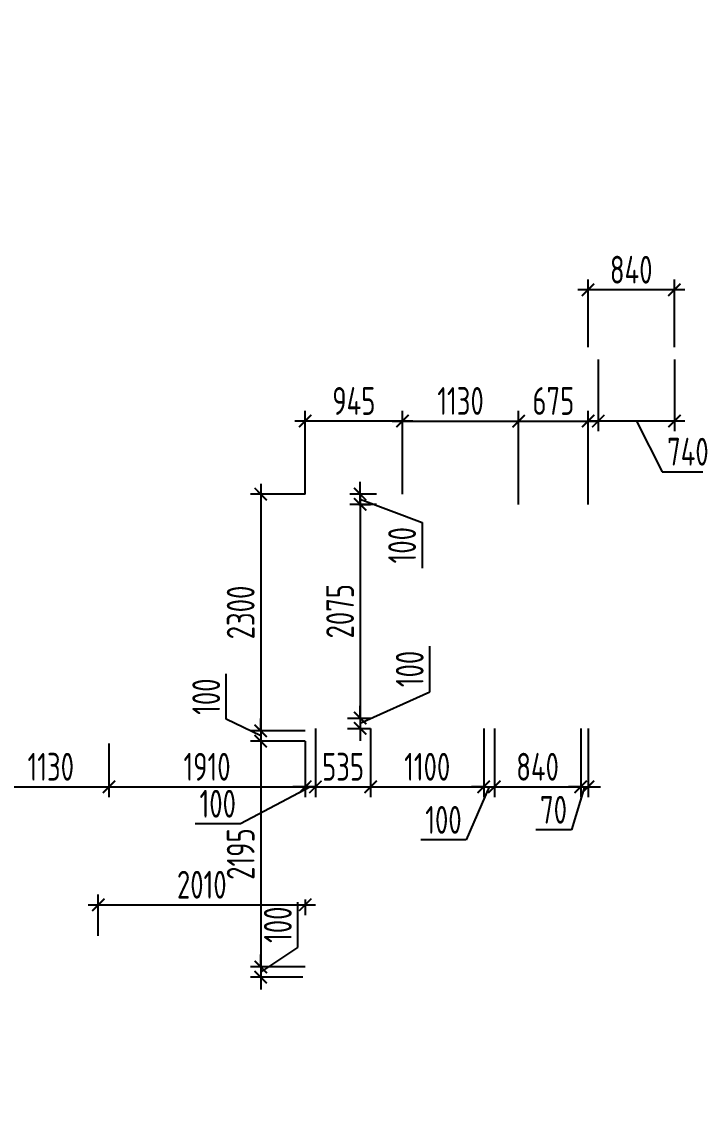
# Model space of a CAD drawing. Header units: millimetres. Extents: x -350007 to 536090, y -888 to 198380.
# Drawn here: x -206776 to -200234, y 110994 to 121681 of the extents above; entities that cross this region are included whole.
import ezdxf

# ---------------------------------------------------------------- set-up
doc = ezdxf.new("R2010")
doc.units = ezdxf.units.MM
doc.layers.add('АР_Размеры нов.', color=15, linetype='Continuous', lineweight=0)
doc.styles.add('ISOCPEUR', font='isocpeur.ttf', dxfattribs={"width": 0.7})
doc.dimstyles.new('R_100', dxfattribs={"dimtxt": 270, "dimasz": 120, "dimexe": 100, "dimexo": 0, "dimgap": 60, "dimtad": 1, "dimdec": 0, "dimrnd": 5, "dimzin": 0, "dimdsep": 46, "dimtxsty": 'ISOCPEUR', "dimblk": 'ARCHTICK', "dimcen": 0, "dimdle": 100, "dimclrd": 256, "dimclre": 256, "dimclrt": 256, "dimadec": 0, "dimazin": 0, "dimtfac": 2, "dimtdec": 0, "dimtofl": 0, "dimtmove": 1, "dimatfit": 3, "dimfxl": 1, "dimtvp": 3, "dimtolj": 1, "dimtzin": 0, "dimarcsym": 0})

# ---------------------------------------------------------------- blocks, each defined once
blk = doc.blocks.new('_ArchTick')
at = {"color": 0, "linetype": 'ByBlock', "const_width": 0.15}
blk.add_lwpolyline([(-0.5, -0.5), (0.5, 0.5)], dxfattribs=at)
blk = doc.blocks.new('*D2557')
at = {"layer": 'АР_Размеры нов.', "lineweight": -2, "ltscale": 100, "transparency": 16777216}
for p, q in [((-207061, 114714), (-207061, 114150)), ((-205931, 114672), (-205931, 114150)), ((-207161, 114250), (-205831, 114250))]:
    blk.add_line(p, q, dxfattribs=at)
at = {"layer": 'АР_Размеры нов.', "lineweight": -2, "ltscale": 100, "transparency": 16777216, "xscale": 120, "yscale": 120, "zscale": 120, "rotation": 180}
blk.add_blockref('_ArchTick', (-207061, 114250), dxfattribs=at)
at = {"layer": 'АР_Размеры нов.', "lineweight": -2, "ltscale": 100, "transparency": 16777216, "xscale": 120, "yscale": 120, "zscale": 120}
blk.add_blockref('_ArchTick', (-205931, 114250), dxfattribs=at)
at = {"layer": 'АР_Размеры нов.', "ltscale": 100, "transparency": 16777216, "insert": (-206496, 114445), "char_height": 270, "attachment_point": 5, "style": 'ISOCPEUR'}
blk.add_mtext('\\A1;1130', dxfattribs=at)
blk = doc.blocks.new('*D2558')
at = {"layer": 'АР_Размеры нов.', "lineweight": -2, "ltscale": 100, "transparency": 16777216}
for p, q in [((-203078, 117094), (-203078, 117904)), ((-201948, 117114), (-201948, 117904)), ((-203178, 117804), (-201848, 117804))]:
    blk.add_line(p, q, dxfattribs=at)
at = {"layer": 'АР_Размеры нов.', "lineweight": -2, "ltscale": 100, "transparency": 16777216, "xscale": 120, "yscale": 120, "zscale": 120, "rotation": 180}
blk.add_blockref('_ArchTick', (-203078, 117804), dxfattribs=at)
at = {"layer": 'АР_Размеры нов.', "lineweight": -2, "ltscale": 100, "transparency": 16777216, "xscale": 120, "yscale": 120, "zscale": 120}
blk.add_blockref('_ArchTick', (-201948, 117804), dxfattribs=at)
at = {"layer": 'АР_Размеры нов.', "ltscale": 100, "transparency": 16777216, "insert": (-202513, 117999), "char_height": 270, "attachment_point": 5, "style": 'ISOCPEUR'}
blk.add_mtext('\\A1;1130', dxfattribs=at)
blk = doc.blocks.new('*D2681')
at = {"layer": 'АР_Размеры нов.', "lineweight": -2, "ltscale": 100, "transparency": 16777216}
for p, q in [((-201948, 116994), (-201948, 117904)), ((-201273, 116994), (-201273, 117904)), ((-202048, 117804), (-201173, 117804))]:
    blk.add_line(p, q, dxfattribs=at)
at = {"layer": 'АР_Размеры нов.', "lineweight": -2, "ltscale": 100, "transparency": 16777216, "xscale": 120, "yscale": 120, "zscale": 120, "rotation": 180}
blk.add_blockref('_ArchTick', (-201948, 117804), dxfattribs=at)
at = {"layer": 'АР_Размеры нов.', "lineweight": -2, "ltscale": 100, "transparency": 16777216, "xscale": 120, "yscale": 120, "zscale": 120}
blk.add_blockref('_ArchTick', (-201273, 117804), dxfattribs=at)
at = {"layer": 'АР_Размеры нов.', "ltscale": 100, "transparency": 16777216, "insert": (-201611, 117999), "char_height": 270, "attachment_point": 5, "style": 'ISOCPEUR'}
blk.add_mtext('\\A1;675', dxfattribs=at)
blk = doc.blocks.new('*D2977')
at = {"layer": 'АР_Размеры нов.', "lineweight": -2, "ltscale": 500, "transparency": 16777216}
for p, q in [((-201174, 118401), (-201174, 117704)), ((-200434, 118401), (-200434, 117704)), ((-200334, 117804), (-201274, 117804)), ((-200804, 117804), (-200552, 117311)), ((-200552, 117311), (-200054, 117311))]:
    blk.add_line(p, q, dxfattribs=at)
at = {"layer": 'АР_Размеры нов.', "lineweight": -2, "ltscale": 500, "transparency": 16777216, "xscale": 120, "yscale": 120, "zscale": 120, "rotation": 180}
blk.add_blockref('_ArchTick', (-201174, 117804), dxfattribs=at)
at = {"layer": 'АР_Размеры нов.', "lineweight": -2, "ltscale": 500, "transparency": 16777216, "xscale": 120, "yscale": 120, "zscale": 120}
blk.add_blockref('_ArchTick', (-200434, 117804), dxfattribs=at)
at = {"layer": 'АР_Размеры нов.', "lineweight": 13, "ltscale": 500, "transparency": 16777216, "insert": (-200303, 117506), "char_height": 270, "attachment_point": 5, "style": 'ISOCPEUR'}
blk.add_mtext('\\A1;740', dxfattribs=at)
blk = doc.blocks.new('*D2978')
at = {"layer": 'АР_Размеры нов.', "lineweight": -2, "ltscale": 500, "transparency": 16777216}
for p, q in [((-204023, 117094), (-204023, 117904)), ((-203078, 117094), (-203078, 117904)), ((-202978, 117804), (-204123, 117804))]:
    blk.add_line(p, q, dxfattribs=at)
at = {"layer": 'АР_Размеры нов.', "lineweight": -2, "ltscale": 500, "transparency": 16777216, "xscale": 120, "yscale": 120, "zscale": 120, "rotation": 180}
blk.add_blockref('_ArchTick', (-204023, 117804), dxfattribs=at)
at = {"layer": 'АР_Размеры нов.', "lineweight": -2, "ltscale": 500, "transparency": 16777216, "xscale": 120, "yscale": 120, "zscale": 120}
blk.add_blockref('_ArchTick', (-203078, 117804), dxfattribs=at)
at = {"layer": 'АР_Размеры нов.', "lineweight": 13, "ltscale": 500, "transparency": 16777216, "insert": (-203550, 117999), "char_height": 270, "attachment_point": 5, "style": 'ISOCPEUR'}
blk.add_mtext('\\A1;945', dxfattribs=at)
blk = doc.blocks.new('*D2979')
at = {"layer": 'АР_Размеры нов.', "lineweight": -2, "ltscale": 500, "transparency": 16777216}
for p, q in [((-203489, 117094), (-203489, 114818)), ((-203500, 116994), (-203389, 116994)), ((-203500, 114918), (-203389, 114918))]:
    blk.add_line(p, q, dxfattribs=at)
at = {"layer": 'АР_Размеры нов.', "lineweight": -2, "ltscale": 500, "transparency": 16777216, "xscale": 120, "yscale": 120, "zscale": 120}
for p, rotation in [((-203489, 116994), 90), ((-203489, 114918), 270)]:
    blk.add_blockref('_ArchTick', p, dxfattribs=dict(at, rotation=rotation))
at = {"layer": 'АР_Размеры нов.', "lineweight": 13, "ltscale": 500, "transparency": 16777216, "insert": (-203684, 115956), "char_height": 270, "attachment_point": 5, "rotation": 90, "style": 'ISOCPEUR'}
blk.add_mtext('\\A1;2075', dxfattribs=at)
blk = doc.blocks.new('*D2980')
at = {"layer": 'АР_Размеры нов.', "lineweight": -2, "ltscale": 500, "transparency": 16777216}
for p, q in [((-203489, 117094), (-203489, 117214)), ((-203329, 117094), (-203589, 117094)), ((-203489, 116994), (-203489, 117094)), ((-203489, 117044), (-202886, 116818)), ((-203329, 116994), (-203589, 116994)), ((-203489, 116994), (-203489, 116874)), ((-202886, 116818), (-202886, 116376))]:
    blk.add_line(p, q, dxfattribs=at)
at = {"layer": 'АР_Размеры нов.', "lineweight": -2, "ltscale": 500, "transparency": 16777216, "xscale": 120, "yscale": 120, "zscale": 120}
for p, rotation in [((-203489, 117094), 270), ((-203489, 116994), 90)]:
    blk.add_blockref('_ArchTick', p, dxfattribs=dict(at, rotation=rotation))
at = {"layer": 'АР_Размеры нов.', "lineweight": 13, "ltscale": 500, "transparency": 16777216, "insert": (-203081, 116597), "char_height": 270, "attachment_point": 5, "rotation": 90, "style": 'ISOCPEUR'}
blk.add_mtext('\\A1;100', dxfattribs=at)
blk = doc.blocks.new('*D2981')
at = {"layer": 'АР_Размеры нов.', "lineweight": -2, "ltscale": 500, "transparency": 16777216}
for p, q in [((-202812, 115174), (-202812, 115616)), ((-203489, 114868), (-202812, 115174)), ((-203489, 114918), (-203489, 115038)), ((-203612, 114918), (-203389, 114918)), ((-203489, 114918), (-203489, 114818)), ((-203612, 114818), (-203389, 114818)), ((-203489, 114818), (-203489, 114698))]:
    blk.add_line(p, q, dxfattribs=at)
at = {"layer": 'АР_Размеры нов.', "lineweight": -2, "ltscale": 500, "transparency": 16777216, "xscale": 120, "yscale": 120, "zscale": 120}
for p, rotation in [((-203489, 114918), 270), ((-203489, 114818), 90)]:
    blk.add_blockref('_ArchTick', p, dxfattribs=dict(at, rotation=rotation))
at = {"layer": 'АР_Размеры нов.', "lineweight": 13, "ltscale": 500, "transparency": 16777216, "insert": (-203007, 115395), "char_height": 270, "attachment_point": 5, "rotation": 90, "style": 'ISOCPEUR'}
blk.add_mtext('\\A1;100', dxfattribs=at)
blk = doc.blocks.new('*D2982')
at = {"layer": 'АР_Размеры нов.', "lineweight": -2, "ltscale": 500, "transparency": 16777216}
for p, q in [((-204455, 117194), (-204455, 114694)), ((-204023, 117094), (-204555, 117094)), ((-204023, 114794), (-204555, 114794))]:
    blk.add_line(p, q, dxfattribs=at)
at = {"layer": 'АР_Размеры нов.', "lineweight": -2, "ltscale": 500, "transparency": 16777216, "xscale": 120, "yscale": 120, "zscale": 120}
for p, rotation in [((-204455, 117094), 90), ((-204455, 114794), 270)]:
    blk.add_blockref('_ArchTick', p, dxfattribs=dict(at, rotation=rotation))
at = {"layer": 'АР_Размеры нов.', "lineweight": 13, "ltscale": 500, "transparency": 16777216, "insert": (-204650, 115944), "char_height": 270, "attachment_point": 5, "rotation": 90, "style": 'ISOCPEUR'}
blk.add_mtext('\\A1;2300', dxfattribs=at)
blk = doc.blocks.new('*D2983')
at = {"layer": 'АР_Размеры нов.', "lineweight": -2, "ltscale": 500, "transparency": 16777216}
for p, q in [((-204790, 114906), (-204790, 115347)), ((-204455, 114744), (-204790, 114906)), ((-204455, 114794), (-204455, 114914)), ((-204023, 114794), (-204555, 114794)), ((-204455, 114794), (-204455, 114694)), ((-204023, 114694), (-204555, 114694)), ((-204455, 114694), (-204455, 114574))]:
    blk.add_line(p, q, dxfattribs=at)
at = {"layer": 'АР_Размеры нов.', "lineweight": -2, "ltscale": 500, "transparency": 16777216, "xscale": 120, "yscale": 120, "zscale": 120}
for p, rotation in [((-204455, 114794), 270), ((-204455, 114694), 90)]:
    blk.add_blockref('_ArchTick', p, dxfattribs=dict(at, rotation=rotation))
at = {"layer": 'АР_Размеры нов.', "lineweight": 13, "ltscale": 500, "transparency": 16777216, "insert": (-204985, 115126), "char_height": 270, "attachment_point": 5, "rotation": 90, "style": 'ISOCPEUR'}
blk.add_mtext('\\A1;100', dxfattribs=at)
blk = doc.blocks.new('*D2984')
at = {"layer": 'АР_Размеры нов.', "lineweight": -2, "ltscale": 500, "transparency": 16777216}
for p, q in [((-204455, 114794), (-204455, 112400)), ((-204023, 114694), (-204555, 114694)), ((-204023, 112500), (-204555, 112500))]:
    blk.add_line(p, q, dxfattribs=at)
at = {"layer": 'АР_Размеры нов.', "lineweight": -2, "ltscale": 500, "transparency": 16777216, "xscale": 120, "yscale": 120, "zscale": 120}
for p, rotation in [((-204455, 114694), 90), ((-204455, 112500), 270)]:
    blk.add_blockref('_ArchTick', p, dxfattribs=dict(at, rotation=rotation))
at = {"layer": 'АР_Размеры нов.', "lineweight": 13, "ltscale": 500, "transparency": 16777216, "insert": (-204650, 113597), "char_height": 270, "attachment_point": 5, "rotation": 90, "style": 'ISOCPEUR'}
blk.add_mtext('\\A1;2195', dxfattribs=at)
blk = doc.blocks.new('*D2985')
at = {"layer": 'АР_Размеры нов.', "lineweight": -2, "ltscale": 500, "transparency": 16777216}
for p, q in [((-204094, 112689), (-204094, 113130)), ((-204455, 112451), (-204094, 112689)), ((-204455, 112500), (-204455, 112620)), ((-204023, 112500), (-204555, 112500)), ((-204455, 112500), (-204455, 112401)), ((-204046, 112401), (-204555, 112401)), ((-204455, 112401), (-204455, 112281))]:
    blk.add_line(p, q, dxfattribs=at)
at = {"layer": 'АР_Размеры нов.', "lineweight": -2, "ltscale": 500, "transparency": 16777216, "xscale": 120, "yscale": 120, "zscale": 120}
for p, rotation in [((-204455, 112500), 270), ((-204455, 112401), 90)]:
    blk.add_blockref('_ArchTick', p, dxfattribs=dict(at, rotation=rotation))
at = {"layer": 'АР_Размеры нов.', "lineweight": 13, "ltscale": 500, "transparency": 16777216, "insert": (-204289, 112910), "char_height": 270, "attachment_point": 5, "rotation": 90, "style": 'ISOCPEUR'}
blk.add_mtext('\\A1;100', dxfattribs=at)
blk = doc.blocks.new('*D3078')
at = {"layer": 'АР_Размеры нов.', "lineweight": -2, "ltscale": 500, "transparency": 16777216}
for p, q in [((-201273, 118521), (-201273, 119179)), ((-200434, 118521), (-200434, 119179)), ((-200334, 119079), (-201373, 119079))]:
    blk.add_line(p, q, dxfattribs=at)
at = {"layer": 'АР_Размеры нов.', "lineweight": -2, "ltscale": 500, "transparency": 16777216, "xscale": 120, "yscale": 120, "zscale": 120, "rotation": 180}
blk.add_blockref('_ArchTick', (-201273, 119079), dxfattribs=at)
at = {"layer": 'АР_Размеры нов.', "lineweight": -2, "ltscale": 500, "transparency": 16777216, "xscale": 120, "yscale": 120, "zscale": 120}
blk.add_blockref('_ArchTick', (-200434, 119079), dxfattribs=at)
at = {"layer": 'АР_Размеры нов.', "lineweight": 13, "ltscale": 500, "transparency": 16777216, "insert": (-200854, 119274), "char_height": 270, "attachment_point": 5, "style": 'ISOCPEUR'}
blk.add_mtext('\\A1;840', dxfattribs=at)
blk = doc.blocks.new('*D4051')
at = {"layer": 'АР_Размеры нов.', "lineweight": -2, "transparency": 16777216}
for p, q in [((-203923, 114818), (-203923, 114150)), ((-203387, 114818), (-203387, 114150)), ((-204023, 114250), (-203287, 114250))]:
    blk.add_line(p, q, dxfattribs=at)
at = {"layer": 'АР_Размеры нов.', "lineweight": -2, "transparency": 16777216, "xscale": 120, "yscale": 120, "zscale": 120, "rotation": 180}
blk.add_blockref('_ArchTick', (-203923, 114250), dxfattribs=at)
at = {"layer": 'АР_Размеры нов.', "lineweight": -2, "transparency": 16777216, "xscale": 120, "yscale": 120, "zscale": 120}
blk.add_blockref('_ArchTick', (-203387, 114250), dxfattribs=at)
at = {"layer": 'АР_Размеры нов.', "transparency": 16777216, "insert": (-203655, 114445), "char_height": 270, "attachment_point": 5, "style": 'ISOCPEUR'}
blk.add_mtext('\\A1;535', dxfattribs=at)
blk = doc.blocks.new('*D4052')
at = {"layer": 'АР_Размеры нов.', "lineweight": -2, "transparency": 16777216}
for p, q in [((-203387, 114818), (-203387, 114150)), ((-202287, 114818), (-202287, 114150)), ((-203487, 114250), (-202187, 114250))]:
    blk.add_line(p, q, dxfattribs=at)
at = {"layer": 'АР_Размеры нов.', "lineweight": -2, "transparency": 16777216, "xscale": 120, "yscale": 120, "zscale": 120, "rotation": 180}
blk.add_blockref('_ArchTick', (-203387, 114250), dxfattribs=at)
at = {"layer": 'АР_Размеры нов.', "lineweight": -2, "transparency": 16777216, "xscale": 120, "yscale": 120, "zscale": 120}
blk.add_blockref('_ArchTick', (-202287, 114250), dxfattribs=at)
at = {"layer": 'АР_Размеры нов.', "transparency": 16777216, "insert": (-202837, 114445), "char_height": 270, "attachment_point": 5, "style": 'ISOCPEUR'}
blk.add_mtext('\\A1;1100', dxfattribs=at)
blk = doc.blocks.new('*D4053')
at = {"layer": 'АР_Размеры нов.', "lineweight": -2, "transparency": 16777216}
for p, q in [((-202287, 114818), (-202287, 114150)), ((-202184, 114818), (-202184, 114150)), ((-202235, 114250), (-202458, 113734)), ((-202287, 114250), (-202407, 114250)), ((-202287, 114250), (-202184, 114250)), ((-202184, 114250), (-202064, 114250)), ((-202458, 113734), (-202899, 113734))]:
    blk.add_line(p, q, dxfattribs=at)
at = {"layer": 'АР_Размеры нов.', "lineweight": -2, "transparency": 16777216, "xscale": 120, "yscale": 120, "zscale": 120}
blk.add_blockref('_ArchTick', (-202287, 114250), dxfattribs=at)
at = {"layer": 'АР_Размеры нов.', "lineweight": -2, "transparency": 16777216, "xscale": 120, "yscale": 120, "zscale": 120, "rotation": 180}
blk.add_blockref('_ArchTick', (-202184, 114250), dxfattribs=at)
at = {"layer": 'АР_Размеры нов.', "transparency": 16777216, "insert": (-202679, 113929), "char_height": 270, "attachment_point": 5, "style": 'ISOCPEUR'}
blk.add_mtext('\\A1;100', dxfattribs=at)
blk = doc.blocks.new('*D4054')
at = {"layer": 'АР_Размеры нов.', "lineweight": -2, "transparency": 16777216}
for p, q in [((-202184, 114818), (-202184, 114150)), ((-201344, 114818), (-201344, 114150)), ((-202284, 114250), (-201244, 114250))]:
    blk.add_line(p, q, dxfattribs=at)
at = {"layer": 'АР_Размеры нов.', "lineweight": -2, "transparency": 16777216, "xscale": 120, "yscale": 120, "zscale": 120, "rotation": 180}
blk.add_blockref('_ArchTick', (-202184, 114250), dxfattribs=at)
at = {"layer": 'АР_Размеры нов.', "lineweight": -2, "transparency": 16777216, "xscale": 120, "yscale": 120, "zscale": 120}
blk.add_blockref('_ArchTick', (-201344, 114250), dxfattribs=at)
at = {"layer": 'АР_Размеры нов.', "transparency": 16777216, "insert": (-201764, 114445), "char_height": 270, "attachment_point": 5, "style": 'ISOCPEUR'}
blk.add_mtext('\\A1;840', dxfattribs=at)
blk = doc.blocks.new('*D4055')
at = {"layer": 'АР_Размеры нов.', "lineweight": -2, "transparency": 16777216}
for p, q in [((-201344, 114818), (-201344, 114150)), ((-201273, 114818), (-201273, 114150)), ((-201344, 114250), (-201464, 114250)), ((-201309, 114250), (-201435, 113832)), ((-201344, 114250), (-201273, 114250)), ((-201273, 114250), (-201153, 114250)), ((-201435, 113832), (-201782, 113832))]:
    blk.add_line(p, q, dxfattribs=at)
at = {"layer": 'АР_Размеры нов.', "lineweight": -2, "transparency": 16777216, "xscale": 120, "yscale": 120, "zscale": 120}
blk.add_blockref('_ArchTick', (-201344, 114250), dxfattribs=at)
at = {"layer": 'АР_Размеры нов.', "lineweight": -2, "transparency": 16777216, "xscale": 120, "yscale": 120, "zscale": 120, "rotation": 180}
blk.add_blockref('_ArchTick', (-201273, 114250), dxfattribs=at)
at = {"layer": 'АР_Размеры нов.', "transparency": 16777216, "insert": (-201609, 114027), "char_height": 270, "attachment_point": 5, "style": 'ISOCPEUR'}
blk.add_mtext('\\A1;70', dxfattribs=at)
blk = doc.blocks.new('*D4056')
at = {"layer": 'АР_Размеры нов.', "lineweight": -2, "transparency": 16777216}
for p, q in [((-206034, 112801), (-206034, 113204)), ((-206134, 113104), (-203923, 113104)), ((-204023, 113157), (-204023, 113004))]:
    blk.add_line(p, q, dxfattribs=at)
at = {"layer": 'АР_Размеры нов.', "lineweight": -2, "transparency": 16777216, "xscale": 120, "yscale": 120, "zscale": 120, "rotation": 180}
blk.add_blockref('_ArchTick', (-206034, 113104), dxfattribs=at)
at = {"layer": 'АР_Размеры нов.', "lineweight": -2, "transparency": 16777216, "xscale": 120, "yscale": 120, "zscale": 120}
blk.add_blockref('_ArchTick', (-204023, 113104), dxfattribs=at)
at = {"layer": 'АР_Размеры нов.', "transparency": 16777216, "insert": (-205028, 113299), "char_height": 270, "attachment_point": 5, "style": 'ISOCPEUR'}
blk.add_mtext('\\A1;2010', dxfattribs=at)
blk = doc.blocks.new('*D4057')
at = {"layer": 'АР_Размеры нов.', "lineweight": -2, "transparency": 16777216}
for p, q in [((-203923, 114818), (-203923, 114150)), ((-204023, 114694), (-204023, 114150)), ((-203973, 114250), (-204652, 113891)), ((-204023, 114250), (-204143, 114250)), ((-203923, 114250), (-204023, 114250)), ((-203923, 114250), (-203803, 114250)), ((-204652, 113891), (-205094, 113891))]:
    blk.add_line(p, q, dxfattribs=at)
at = {"layer": 'АР_Размеры нов.', "lineweight": -2, "transparency": 16777216, "xscale": 120, "yscale": 120, "zscale": 120}
blk.add_blockref('_ArchTick', (-204023, 114250), dxfattribs=at)
at = {"layer": 'АР_Размеры нов.', "lineweight": -2, "transparency": 16777216, "xscale": 120, "yscale": 120, "zscale": 120, "rotation": 180}
blk.add_blockref('_ArchTick', (-203923, 114250), dxfattribs=at)
at = {"layer": 'АР_Размеры нов.', "transparency": 16777216, "insert": (-204873, 114086), "char_height": 270, "attachment_point": 5, "style": 'ISOCPEUR'}
blk.add_mtext('\\A1;100', dxfattribs=at)
blk = doc.blocks.new('*D4058')
at = {"layer": 'АР_Размеры нов.', "lineweight": -2, "transparency": 16777216}
for p, q in [((-205931, 114672), (-205931, 114150)), ((-204023, 114694), (-204023, 114150)), ((-206031, 114250), (-203923, 114250))]:
    blk.add_line(p, q, dxfattribs=at)
at = {"layer": 'АР_Размеры нов.', "lineweight": -2, "transparency": 16777216, "xscale": 120, "yscale": 120, "zscale": 120, "rotation": 180}
blk.add_blockref('_ArchTick', (-205931, 114250), dxfattribs=at)
at = {"layer": 'АР_Размеры нов.', "lineweight": -2, "transparency": 16777216, "xscale": 120, "yscale": 120, "zscale": 120}
blk.add_blockref('_ArchTick', (-204023, 114250), dxfattribs=at)
at = {"layer": 'АР_Размеры нов.', "transparency": 16777216, "insert": (-204977, 114445), "char_height": 270, "attachment_point": 5, "style": 'ISOCPEUR'}
blk.add_mtext('\\A1;1910', dxfattribs=at)
blk = doc.blocks.new('*D7171')
at = {"layer": 'АР_Размеры нов.', "lineweight": -2, "transparency": 16777216}
for p, q in [((-301542, 115211), (-301542, 114753)), ((-301341, 115051), (-301341, 114753)), ((-301642, 114853), (-301241, 114853)), ((-301442, 114853), (-301263, 114258)), ((-301263, 114258), (-300784, 114258)), ((-182484, 67738), (-182925, 67738)), ((-182494, 67218), (-182484, 67738)), ((-182544, 66846), (-182544, 67318)), ((-182444, 66846), (-182444, 67318)), ((-182544, 67218), (-182664, 67218)), ((-182444, 67218), (-182544, 67218)), ((-182444, 67218), (-182324, 67218))]:
    blk.add_line(p, q, dxfattribs=at)
at = {"layer": 'АР_Размеры нов.', "lineweight": -2, "transparency": 16777216, "xscale": 120, "yscale": 120, "zscale": 120, "rotation": 180}
for p in [(-301542, 114853), (-182444, 67218)]:
    blk.add_blockref('_ArchTick', p, dxfattribs=at)
at = {"layer": 'АР_Размеры нов.', "lineweight": -2, "transparency": 16777216, "xscale": 120, "yscale": 120, "zscale": 120}
for p in [(-301341, 114853), (-182544, 67218)]:
    blk.add_blockref('_ArchTick', p, dxfattribs=at)
at = {"layer": 'АР_Размеры нов.', "transparency": 16777216, "char_height": 270, "attachment_point": 5, "style": 'ISOCPEUR'}
for s, insert in [('\\A1;200', (-301024, 114453)), ('\\A1;100', (-182705, 67933))]:
    blk.add_mtext(s, dxfattribs=dict(at, insert=insert))
blk = doc.blocks.new('*D7184')
at = {"layer": 'АР_Размеры нов.', "lineweight": -2, "transparency": 16777216}
for p, q in [((-186100, 131671), (-186003, 131996)), ((-186003, 131996), (-185656, 131996)), ((-186145, 131671), (-186265, 131671)), ((-186145, 131371), (-186145, 131771)), ((-186145, 131671), (-186055, 131671)), ((-186055, 131531), (-186055, 131771)), ((-186055, 131671), (-185935, 131671)), ((-281863, 59885), (-281863, 59309)), ((-281179, 59885), (-281179, 59309)), ((-281963, 59409), (-281079, 59409))]:
    blk.add_line(p, q, dxfattribs=at)
at = {"layer": 'АР_Размеры нов.', "lineweight": -2, "transparency": 16777216, "xscale": 120, "yscale": 120, "zscale": 120}
for p in [(-186145, 131671), (-281179, 59409)]:
    blk.add_blockref('_ArchTick', p, dxfattribs=at)
at = {"layer": 'АР_Размеры нов.', "lineweight": -2, "transparency": 16777216, "xscale": 120, "yscale": 120, "zscale": 120, "rotation": 180}
for p in [(-186055, 131671), (-281863, 59409)]:
    blk.add_blockref('_ArchTick', p, dxfattribs=at)
at = {"layer": 'АР_Размеры нов.', "transparency": 16777216, "char_height": 270, "attachment_point": 5, "style": 'ISOCPEUR'}
for s, insert in [('\\A1;90', (-185829, 132191)), ('\\A1;685', (-281521, 59604))]:
    blk.add_mtext(s, dxfattribs=dict(at, insert=insert))
blk = doc.blocks.new('*D7185')
at = {"layer": 'АР_Размеры нов.', "lineweight": -2, "transparency": 16777216}
for p, q in [((-152915, 120873), (-152915, 121315)), ((-153510, 120695), (-152915, 120873)), ((-154304, 120769), (-153410, 120769)), ((-153510, 120521), (-153510, 120869)), ((-154464, 120621), (-153410, 120621)), ((-280686, 59785), (-280686, 60786)), ((-281179, 60686), (-280586, 60686)), ((-281179, 59885), (-280586, 59885))]:
    blk.add_line(p, q, dxfattribs=at)
at = {"layer": 'АР_Размеры нов.', "lineweight": -2, "transparency": 16777216, "xscale": 120, "yscale": 120, "zscale": 120}
for p, rotation in [((-153510, 120769), 90), ((-153510, 120621), 270), ((-280686, 60686), 90), ((-280686, 59885), 270)]:
    blk.add_blockref('_ArchTick', p, dxfattribs=dict(at, rotation=rotation))
at = {"layer": 'АР_Размеры нов.', "transparency": 16777216, "char_height": 270, "attachment_point": 5, "rotation": 90, "style": 'ISOCPEUR'}
for s, insert in [('\\A1;150', (-153110, 121094)), ('\\A1;800', (-280881, 60286))]:
    blk.add_mtext(s, dxfattribs=dict(at, insert=insert))
blk = doc.blocks.new('*D7186')
at = {"layer": 'АР_Размеры нов.', "lineweight": -2, "transparency": 16777216}
for p, q in [((-171329, 115211), (-172493, 115211)), ((-172393, 113364), (-172393, 115311)), ((-171329, 113464), (-172493, 113464)), ((-280686, 59985), (-280686, 55406)), ((-281179, 59885), (-280586, 59885)), ((-281179, 55506), (-280586, 55506))]:
    blk.add_line(p, q, dxfattribs=at)
at = {"layer": 'АР_Размеры нов.', "lineweight": -2, "transparency": 16777216, "xscale": 120, "yscale": 120, "zscale": 120}
for p, rotation in [((-172393, 115211), 90), ((-172393, 113464), 270), ((-280686, 59885), 90), ((-280686, 55506), 270)]:
    blk.add_blockref('_ArchTick', p, dxfattribs=dict(at, rotation=rotation))
at = {"layer": 'АР_Размеры нов.', "transparency": 16777216, "char_height": 270, "attachment_point": 5, "rotation": 90, "style": 'ISOCPEUR'}
for s, insert in [('\\A1;1745', (-172588, 114338)), ('\\A1;4380', (-280881, 57695))]:
    blk.add_mtext(s, dxfattribs=dict(at, insert=insert))

msp = doc.modelspace()

# ---------------------------------------------------------------- dimensions: what is measured, and where the dimension line sits
at = {"layer": 'АР_Размеры нов.'}
for base, p1, p2, override, picture, middle in [((-186055.2, 131670.6), (-186145.2, 131370.7), (-186055.2, 131530.7), {"dimpost": '\\X'}, '*D7184', (-185942.7, 132190.6)), ((-281179, 59408.8), (-281863.4, 59884.7), (-281179, 59884.7), {"dimpost": '\\X'}, '*D7184', (-281521.2, 59603.8)), ((-301341.3, 114852.6), (-301542.1, 115210.7), (-301341.3, 115050.7), {"dimpost": '\\X'}, '*D7171', (-301203.2, 114452.6)), ((-203386.6, 114250.4), (-203922.7, 114817.8, 0), (-203386.6, 114817.8, 0), {"dimpost": '\\X'}, '*D4051', (-203654.7, 114445.4)), ((-202286.6, 114250.4), (-203386.6, 114817.8, 0), (-202286.6, 114817.8, 0), {"dimpost": '\\X'}, '*D4052', (-202836.6, 114445.4)), ((-201344.2, 114250.4), (-202184.2, 114817.8, 0), (-201344.2, 114817.8, 0), {"dimpost": '\\X'}, '*D4054', (-201764.2, 114445.4)), ((-204022.7, 114250.4), (-205930.8, 114672.3), (-204022.7, 114693.8), {"dimpost": '\\X', "dimfxl": 2.5, "dimarcsym": 1}, '*D4058', (-204976.8, 114445.4)), ((-204022.7, 113103.8), (-206033.9, 112800.7), (-204022.7, 113157.1), {"dimpost": '\\X'}, '*D4056', (-205028.3, 113298.8))]:
    dim = msp.add_linear_dim(base=base, p1=p1, p2=p2, dimstyle='R_100', override=override, dxfattribs=at)
    dim.commit()
    dim.dimension.update_dxf_attribs({"geometry": picture, "text_midpoint": middle})
for base, p1, p2, picture, middle in [((-153510.4, 120769.1), (-154463.9, 120620.7), (-154303.9, 120769.1), '*D7185', (-153110.4, 120933.4)), ((-280686, 60686.4), (-281179, 59884.7), (-281179, 60686.4), '*D7185', (-280881, 60285.5)), ((-172392.8, 115210.7), (-171328.9, 113464.4), (-171328.9, 115210.7), '*D7186', (-172587.8, 114337.6)), ((-280686, 55506), (-281179, 59884.7), (-281179, 55506), '*D7186', (-280881, 57695.3))]:
    dim = msp.add_linear_dim(base=base, p1=p1, p2=p2, angle=90, dimstyle='R_100', override={"dimpost": '\\X'}, dxfattribs=at)
    dim.commit()
    dim.dimension.update_dxf_attribs({"geometry": picture, "text_midpoint": middle})
at = {"layer": 'АР_Размеры нов.', "lineweight": 13, "ltscale": 500}
for base, p1, p2, override, picture, middle in [((-201273.3922, 119078.5169), (-200433.9197, 118520.6825), (-201273.3922, 118520.6498), {"dimpost": '\\X'}, '*D3078', (-200853.6559, 119273.5169)), ((-204022.7, 117803.8), (-203077.8, 117094.3), (-204022.7, 117094.3), {"dimpost": '\\X', "dimfxl": 2.5, "dimarcsym": 1}, '*D2978', (-203550.3, 117998.8))]:
    dim = msp.add_linear_dim(base=base, p1=p1, p2=p2, dimstyle='R_100', override=override, dxfattribs=at)
    dim.commit()
    dim.dimension.update_dxf_attribs({"geometry": picture, "text_midpoint": middle})
dim = msp.add_linear_dim(base=(-201173.6, 117804), p1=(-200433.9, 118400.7), p2=(-201173.6, 118400.7), dimstyle='R_100', override={"dimpost": '\\X'}, dxfattribs=at)
dim.commit()
dim.dimension.update_dxf_attribs({"geometry": '*D2977', "text_midpoint": (-200491.9, 117310.7), "dimtype": 160})
at = {"layer": 'АР_Размеры нов.', "ltscale": 100}
for base, p1, p2, picture, middle in [((-201947.8, 117803.8), (-203077.8, 117094.3), (-201947.8, 117114.3), '*D2558', (-202512.8, 117998.8)), ((-201273.4, 117803.8), (-201947.8, 116994.2), (-201273.4, 116994.2), '*D2681', (-201610.6, 117998.8)), ((-205930.8, 114250.4), (-207060.8, 114713.8), (-205930.8, 114672.3), '*D2557', (-206495.8, 114445.4))]:
    dim = msp.add_linear_dim(base=base, p1=p1, p2=p2, dimstyle='R_100', override={"dimpost": '\\X', "dimfxl": 2.5, "dimarcsym": 1}, dxfattribs=at)
    dim.commit()
    dim.dimension.update_dxf_attribs({"geometry": picture, "text_midpoint": middle})
at = {"layer": 'АР_Размеры нов.', "lineweight": 13, "ltscale": 500}
for base, p1, p2, picture, middle in [((-204454.8633, 114793.7791), (-204022.7342, 117094.2609), (-204022.7342, 114793.7791), '*D2982', (-204649.8633, 115944.02)), ((-203488.6815, 114917.8449), (-203500.2846, 116994.2807), (-203500.2842, 114917.8449, 0), '*D2979', (-203683.6815, 115956.0628)), ((-204454.9, 112500.4), (-204022.7, 114693.8), (-204022.7, 112500.4), '*D2984', (-204649.9, 113597.1))]:
    dim = msp.add_linear_dim(base=base, p1=p1, p2=p2, angle=90, dimstyle='R_100', override={"dimpost": '\\X'}, dxfattribs=at)
    dim.commit()
    dim.dimension.update_dxf_attribs({"geometry": picture, "text_midpoint": middle})
for base, p1, p2, picture, middle in [((-203488.7, 117094.3), (-203328.5, 116994.3), (-203328.5, 117094.3), '*D2980', (-202886, 116757.7)), ((-203488.7, 114817.8), (-203611.5, 114917.8, 0), (-203611.5, 114817.8, 0), '*D2981', (-202811.9, 115234.5)), ((-204454.9, 114693.8), (-204022.7, 114793.8), (-204022.7, 114693.8), '*D2983', (-204789.7, 114965.8)), ((-204454.9, 112400.7), (-204022.7, 112500.4), (-204046.4, 112400.7), '*D2985', (-204093.9, 112748.9))]:
    dim = msp.add_linear_dim(base=base, p1=p1, p2=p2, angle=90, dimstyle='R_100', override={"dimpost": '\\X'}, dxfattribs=at)
    dim.commit()
    dim.dimension.update_dxf_attribs({"geometry": picture, "text_midpoint": middle, "dimtype": 160})
at = {"layer": 'АР_Размеры нов.'}
for base, p1, p2, picture, middle in [((-182543.8, 67218.2), (-182443.8, 66845.6), (-182543.8, 66845.6), '*D7171', (-182543.9, 67738.2)), ((-204022.7, 114250.4), (-203922.7, 114817.8, 0), (-204022.7, 114693.8), '*D4057', (-204712.3, 113890.9)), ((-202184.2, 114250.4), (-202286.6, 114817.8, 0), (-202184.2, 114817.8, 0), '*D4053', (-202518.2, 113733.9)), ((-201273.4, 114250.4), (-201344.2, 114817.8, 0), (-201273.4, 114817.8, 0), '*D4055', (-201495.1, 113831.6))]:
    dim = msp.add_linear_dim(base=base, p1=p1, p2=p2, dimstyle='R_100', override={"dimpost": '\\X'}, dxfattribs=at)
    dim.commit()
    dim.dimension.update_dxf_attribs({"geometry": picture, "text_midpoint": middle, "dimtype": 160})

doc.saveas('drawing.dxf')
